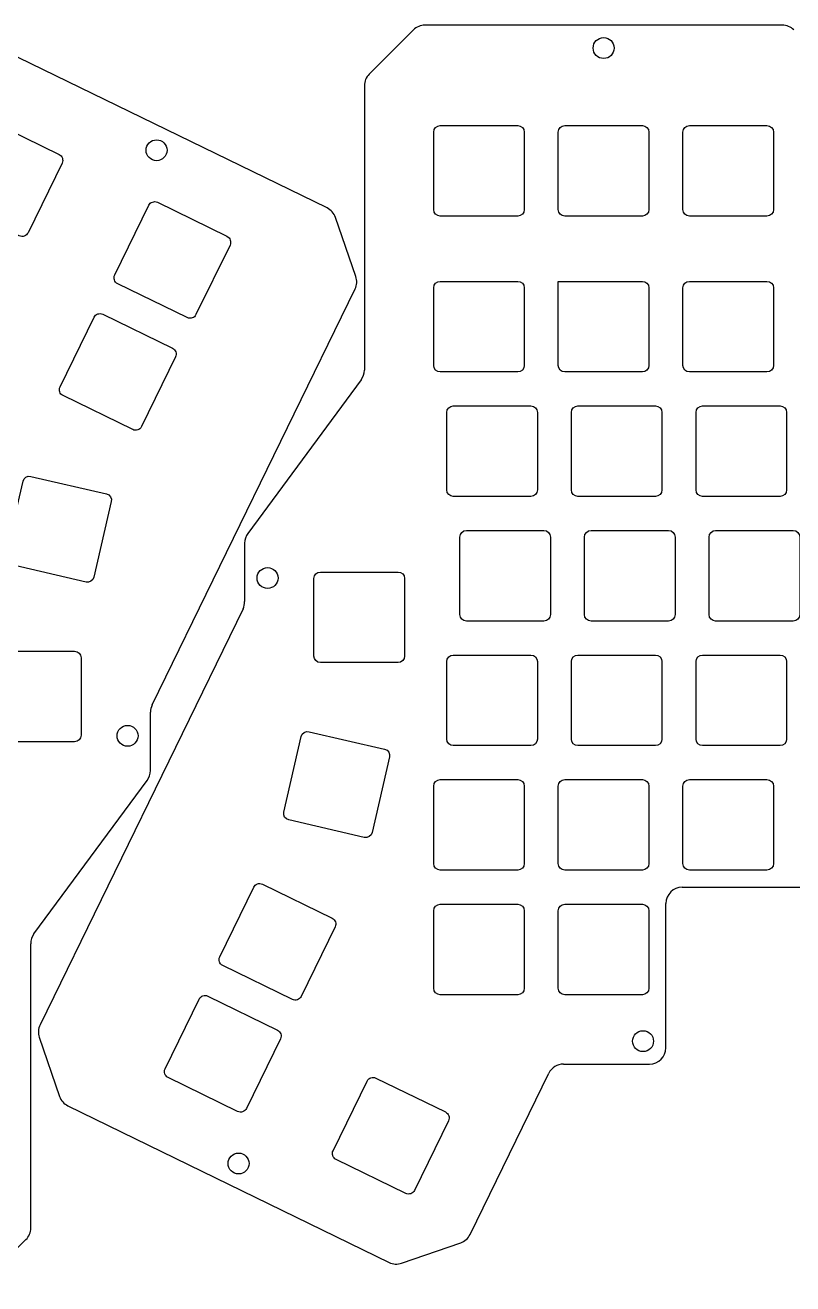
# Model space of a CAD drawing. Extents: x 2 to 791, y -213 to -19.
# Drawn here: x 78.4 to 195.8, y -212.1 to -19.6 of the extents above; entities that cross this region are included whole.
import ezdxf

# ---------------------------------------------------------------- set-up
doc = ezdxf.new("R2010")
doc.units = 0
doc.header["$MEASUREMENT"] = 0
doc.layers.add('LAYER_1', color=7, linetype='CONTINUOUS')

# ---------------------------------------------------------------- blocks, each defined once
blk = doc.blocks.new('BLOCK_4')
at = {"layer": 'LAYER_1'}
blk.add_open_spline([(98.5, -37.17), (97.62, -37.17), (96.9, -37.89), (96.9, -38.77), (96.9, -39.65), (97.62, -40.37), (98.5, -40.37), (99.39, -40.37), (100.1, -39.65), (100.1, -38.77), (100.1, -37.89), (99.39, -37.17), (98.5, -37.17), (98.5, -37.17), (98.5, -37.17), (98.5, -37.17)], degree=3, knots=[0, 0, 0, 0, 1, 1, 1, 2, 2, 2, 3, 3, 3, 4, 4, 4, 5, 5, 5, 5], dxfattribs=at)
blk = doc.blocks.new('BLOCK_5')
at = {"layer": 'LAYER_1'}
blk.add_open_spline([(94.07, -126.72), (93.18, -126.72), (92.47, -127.43), (92.47, -128.32), (92.47, -129.2), (93.18, -129.92), (94.07, -129.92), (94.95, -129.92), (95.67, -129.2), (95.67, -128.32), (95.67, -127.43), (94.95, -126.72), (94.07, -126.72), (94.07, -126.72), (94.07, -126.72), (94.07, -126.72)], degree=3, knots=[0, 0, 0, 0, 1, 1, 1, 2, 2, 2, 3, 3, 3, 4, 4, 4, 5, 5, 5, 5], dxfattribs=at)
blk = doc.blocks.new('BLOCK_8')
at = {"layer": 'LAYER_1'}
blk.add_open_spline([(88.94, -64.31), (88.94, -64.31), (83.74, -74.96), (83.74, -74.96), (83.5, -75.46), (83.71, -76.06), (84.2, -76.3), (84.2, -76.3), (94.85, -81.49), (94.85, -81.49), (95.35, -81.74), (95.95, -81.53), (96.19, -81.03), (96.19, -81.03), (101.39, -70.38), (101.39, -70.38), (101.63, -69.89), (101.42, -69.29), (100.93, -69.05), (100.93, -69.05), (90.27, -63.85), (90.27, -63.85), (89.78, -63.61), (89.18, -63.82), (88.94, -64.31)], degree=3, knots=[0, 0, 0, 0, 1, 1, 1, 2, 2, 2, 3, 3, 3, 4, 4, 4, 5, 5, 5, 6, 6, 6, 7, 7, 7, 8, 8, 8, 8], dxfattribs=at)
blk = doc.blocks.new('BLOCK_19')
at = {"layer": 'LAYER_1'}
blk.add_open_spline([(73.12, -116.39), (73.12, -116.39), (73.12, -128.24), (73.12, -128.24), (73.12, -128.79), (73.56, -129.24), (74.12, -129.24), (74.12, -129.24), (85.97, -129.24), (85.97, -129.24), (86.52, -129.24), (86.97, -128.79), (86.97, -128.24), (86.97, -128.24), (86.97, -116.39), (86.97, -116.39), (86.97, -115.83), (86.52, -115.39), (85.97, -115.39), (85.97, -115.39), (74.12, -115.39), (74.12, -115.39), (73.56, -115.39), (73.12, -115.83), (73.12, -116.39)], degree=3, knots=[0, 0, 0, 0, 1, 1, 1, 2, 2, 2, 3, 3, 3, 4, 4, 4, 5, 5, 5, 6, 6, 6, 7, 7, 7, 8, 8, 8, 8], dxfattribs=at)
blk = doc.blocks.new('BLOCK_20')
at = {"layer": 'LAYER_1'}
blk.add_open_spline([(97.3, -47.19), (97.3, -47.19), (92.1, -57.84), (92.1, -57.84), (91.86, -58.34), (92.06, -58.93), (92.56, -59.18), (92.56, -59.18), (103.19, -64.37), (103.19, -64.37), (103.69, -64.61), (104.29, -64.41), (104.53, -63.91), (104.53, -63.91), (109.73, -53.26), (109.73, -53.26), (109.97, -52.77), (109.77, -52.17), (109.27, -51.93), (109.27, -51.93), (98.64, -46.73), (98.64, -46.73), (98.14, -46.49), (97.54, -46.7), (97.3, -47.19)], degree=3, knots=[0, 0, 0, 0, 1, 1, 1, 2, 2, 2, 3, 3, 3, 4, 4, 4, 5, 5, 5, 6, 6, 6, 7, 7, 7, 8, 8, 8, 8], dxfattribs=at)
blk = doc.blocks.new('BLOCK_31')
at = {"layer": 'LAYER_1'}
blk.add_open_spline([(78.09, -89.39), (78.09, -89.39), (75.42, -100.94), (75.42, -100.94), (75.3, -101.48), (75.63, -102.01), (76.17, -102.14), (76.17, -102.14), (87.72, -104.8), (87.72, -104.8), (88.25, -104.93), (88.79, -104.59), (88.91, -104.05), (88.91, -104.05), (91.58, -92.51), (91.58, -92.51), (91.7, -91.97), (91.37, -91.43), (90.83, -91.31), (90.83, -91.31), (79.28, -88.64), (79.28, -88.64), (78.75, -88.52), (78.21, -88.85), (78.09, -89.39)], degree=3, knots=[0, 0, 0, 0, 1, 1, 1, 2, 2, 2, 3, 3, 3, 4, 4, 4, 5, 5, 5, 6, 6, 6, 7, 7, 7, 8, 8, 8, 8], dxfattribs=at)
blk = doc.blocks.new('BLOCK_32')
at = {"layer": 'LAYER_1'}
blk.add_open_spline([(71.61, -34.66), (71.61, -34.66), (66.41, -45.31), (66.41, -45.31), (66.17, -45.81), (66.38, -46.41), (66.87, -46.65), (66.87, -46.65), (77.51, -51.85), (77.51, -51.85), (78.01, -52.09), (78.61, -51.88), (78.85, -51.39), (78.85, -51.39), (84.05, -40.74), (84.05, -40.74), (84.29, -40.24), (84.09, -39.64), (83.59, -39.4), (83.59, -39.4), (72.95, -34.21), (72.95, -34.21), (72.46, -33.96), (71.86, -34.17), (71.61, -34.66)], degree=3, knots=[0, 0, 0, 0, 1, 1, 1, 2, 2, 2, 3, 3, 3, 4, 4, 4, 5, 5, 5, 6, 6, 6, 7, 7, 7, 8, 8, 8, 8], dxfattribs=at)
blk = doc.blocks.new('BLOCK_60')
at = {"layer": 'LAYER_1'}
blk.add_lwpolyline([(71.78, -212.13), (78.53, -205.37)], dxfattribs=at)
blk = doc.blocks.new('BLOCK_61')
at = {"layer": 'LAYER_1'}
blk.add_open_spline([(78.53, -205.37), (79, -204.9), (79.27, -204.27), (79.27, -203.6)], degree=3, dxfattribs=at)
blk = doc.blocks.new('BLOCK_62')
at = {"layer": 'LAYER_1'}
blk.add_lwpolyline([(79.27, -203.6), (79.27, -160.11)], dxfattribs=at)
blk = doc.blocks.new('BLOCK_63')
at = {"layer": 'LAYER_1'}
blk.add_open_spline([(79.75, -158.62), (79.44, -159.05), (79.27, -159.57), (79.27, -160.11)], degree=3, dxfattribs=at)
blk = doc.blocks.new('BLOCK_64')
at = {"layer": 'LAYER_1'}
blk.add_lwpolyline([(79.75, -158.62), (97.08, -135.13)], dxfattribs=at)
blk = doc.blocks.new('BLOCK_65')
at = {"layer": 'LAYER_1'}
blk.add_open_spline([(97.08, -135.13), (97.4, -134.7), (97.57, -134.18), (97.57, -133.65)], degree=3, dxfattribs=at)
blk = doc.blocks.new('BLOCK_66')
at = {"layer": 'LAYER_1'}
blk.add_lwpolyline([(97.57, -133.65), (97.57, -124.7)], dxfattribs=at)
blk = doc.blocks.new('BLOCK_67')
at = {"layer": 'LAYER_1'}
blk.add_open_spline([(97.82, -123.6), (97.65, -123.95), (97.57, -124.32), (97.57, -124.7)], degree=3, dxfattribs=at)
blk = doc.blocks.new('BLOCK_68')
at = {"layer": 'LAYER_1'}
blk.add_lwpolyline([(97.82, -123.6), (128.85, -59.98)], dxfattribs=at)
blk = doc.blocks.new('BLOCK_69')
at = {"layer": 'LAYER_1'}
blk.add_open_spline([(128.85, -59.98), (129.14, -59.38), (129.18, -58.7), (128.97, -58.07)], degree=3, dxfattribs=at)
blk = doc.blocks.new('BLOCK_70')
at = {"layer": 'LAYER_1'}
blk.add_lwpolyline([(128.97, -58.07), (125.86, -49.03)], dxfattribs=at)
blk = doc.blocks.new('BLOCK_71')
at = {"layer": 'LAYER_1'}
blk.add_open_spline([(125.86, -49.03), (125.64, -48.41), (125.19, -47.89), (124.59, -47.6)], degree=3, dxfattribs=at)
blk = doc.blocks.new('BLOCK_72')
at = {"layer": 'LAYER_1'}
blk.add_lwpolyline([(124.59, -47.6), (75.48, -23.65)], dxfattribs=at)
blk = doc.blocks.new('BLOCK_2')
at = {"layer": 'LAYER_1'}
for name in ['BLOCK_72', 'BLOCK_32', 'BLOCK_4', 'BLOCK_20', 'BLOCK_71', 'BLOCK_70', 'BLOCK_69', 'BLOCK_68', 'BLOCK_8', 'BLOCK_31', 'BLOCK_19', 'BLOCK_67', 'BLOCK_66', 'BLOCK_5', 'BLOCK_65', 'BLOCK_64', 'BLOCK_63', 'BLOCK_62', 'BLOCK_61', 'BLOCK_60']:
    blk.add_blockref(name, (0, 0), dxfattribs=at)
blk = doc.blocks.new('BLOCK_81')
at = {"layer": 'LAYER_1'}
blk.add_open_spline([(111.04, -195.33), (111.92, -195.33), (112.64, -194.62), (112.64, -193.73), (112.64, -192.85), (111.92, -192.13), (111.04, -192.13), (110.15, -192.13), (109.44, -192.85), (109.44, -193.73), (109.44, -194.62), (110.15, -195.33), (111.04, -195.33), (111.04, -195.33), (111.04, -195.33), (111.04, -195.33)], degree=3, knots=[0, 0, 0, 0, 1, 1, 1, 2, 2, 2, 3, 3, 3, 4, 4, 4, 5, 5, 5, 5], dxfattribs=at)
blk = doc.blocks.new('BLOCK_82')
at = {"layer": 'LAYER_1'}
blk.add_open_spline([(115.47, -105.79), (116.36, -105.79), (117.07, -105.07), (117.07, -104.19), (117.07, -103.3), (116.36, -102.59), (115.47, -102.59), (114.59, -102.59), (113.87, -103.3), (113.87, -104.19), (113.87, -105.07), (114.59, -105.79), (115.47, -105.79), (115.47, -105.79), (115.47, -105.79), (115.47, -105.79)], degree=3, knots=[0, 0, 0, 0, 1, 1, 1, 2, 2, 2, 3, 3, 3, 4, 4, 4, 5, 5, 5, 5], dxfattribs=at)
blk = doc.blocks.new('BLOCK_83')
at = {"layer": 'LAYER_1'}
blk.add_open_spline([(172.87, -176.62), (173.76, -176.62), (174.47, -175.9), (174.47, -175.02), (174.47, -174.13), (173.76, -173.42), (172.87, -173.42), (171.99, -173.42), (171.27, -174.13), (171.27, -175.02), (171.27, -175.9), (171.99, -176.62), (172.87, -176.62), (172.87, -176.62), (172.87, -176.62), (172.87, -176.62)], degree=3, knots=[0, 0, 0, 0, 1, 1, 1, 2, 2, 2, 3, 3, 3, 4, 4, 4, 5, 5, 5, 5], dxfattribs=at)
blk = doc.blocks.new('BLOCK_84')
at = {"layer": 'LAYER_1'}
blk.add_open_spline([(166.85, -24.74), (167.73, -24.74), (168.45, -24.02), (168.45, -23.14), (168.45, -22.26), (167.73, -21.54), (166.85, -21.54), (165.96, -21.54), (165.25, -22.26), (165.25, -23.14), (165.25, -24.02), (165.96, -24.74), (166.85, -24.74), (166.85, -24.74), (166.85, -24.74), (166.85, -24.74)], degree=3, knots=[0, 0, 0, 0, 1, 1, 1, 2, 2, 2, 3, 3, 3, 4, 4, 4, 5, 5, 5, 5], dxfattribs=at)
blk = doc.blocks.new('BLOCK_85')
at = {"layer": 'LAYER_1'}
blk.add_open_spline([(120.6, -168.19), (120.6, -168.19), (125.8, -157.54), (125.8, -157.54), (126.04, -157.04), (125.83, -156.44), (125.33, -156.2), (125.33, -156.2), (114.68, -151.01), (114.68, -151.01), (114.19, -150.77), (113.59, -150.97), (113.35, -151.47), (113.35, -151.47), (108.15, -162.12), (108.15, -162.12), (107.91, -162.62), (108.12, -163.21), (108.61, -163.46), (108.61, -163.46), (119.26, -168.65), (119.26, -168.65), (119.76, -168.89), (120.36, -168.69), (120.6, -168.19)], degree=3, knots=[0, 0, 0, 0, 1, 1, 1, 2, 2, 2, 3, 3, 3, 4, 4, 4, 5, 5, 5, 6, 6, 6, 7, 7, 7, 8, 8, 8, 8], dxfattribs=at)
blk = doc.blocks.new('BLOCK_86')
at = {"layer": 'LAYER_1'}
blk.add_open_spline([(154.72, -166.92), (154.72, -166.92), (154.72, -155.07), (154.72, -155.07), (154.72, -154.51), (154.27, -154.07), (153.72, -154.07), (153.72, -154.07), (141.87, -154.07), (141.87, -154.07), (141.32, -154.07), (140.87, -154.51), (140.87, -155.07), (140.87, -155.07), (140.87, -166.92), (140.87, -166.92), (140.87, -167.47), (141.32, -167.92), (141.87, -167.92), (141.87, -167.92), (153.72, -167.92), (153.72, -167.92), (154.27, -167.92), (154.72, -167.47), (154.72, -166.92)], degree=3, knots=[0, 0, 0, 0, 1, 1, 1, 2, 2, 2, 3, 3, 3, 4, 4, 4, 5, 5, 5, 6, 6, 6, 7, 7, 7, 8, 8, 8, 8], dxfattribs=at)
blk = doc.blocks.new('BLOCK_87')
at = {"layer": 'LAYER_1'}
blk.add_open_spline([(173.77, -147.87), (173.77, -147.87), (173.77, -136.02), (173.77, -136.02), (173.77, -135.46), (173.32, -135.02), (172.77, -135.02), (172.77, -135.02), (160.92, -135.02), (160.92, -135.02), (160.37, -135.02), (159.92, -135.46), (159.92, -136.02), (159.92, -136.02), (159.92, -147.87), (159.92, -147.87), (159.92, -148.42), (160.37, -148.87), (160.92, -148.87), (160.92, -148.87), (172.77, -148.87), (172.77, -148.87), (173.32, -148.87), (173.77, -148.42), (173.77, -147.87)], degree=3, knots=[0, 0, 0, 0, 1, 1, 1, 2, 2, 2, 3, 3, 3, 4, 4, 4, 5, 5, 5, 6, 6, 6, 7, 7, 7, 8, 8, 8, 8], dxfattribs=at)
blk = doc.blocks.new('BLOCK_88')
at = {"layer": 'LAYER_1'}
blk.add_open_spline([(177.77, -109.77), (177.77, -109.77), (177.77, -97.92), (177.77, -97.92), (177.77, -97.36), (177.32, -96.92), (176.77, -96.92), (176.77, -96.92), (164.92, -96.92), (164.92, -96.92), (164.37, -96.92), (163.92, -97.36), (163.92, -97.92), (163.92, -97.92), (163.92, -109.77), (163.92, -109.77), (163.92, -110.32), (164.37, -110.77), (164.92, -110.77), (164.92, -110.77), (176.77, -110.77), (176.77, -110.77), (177.32, -110.77), (177.77, -110.32), (177.77, -109.77)], degree=3, knots=[0, 0, 0, 0, 1, 1, 1, 2, 2, 2, 3, 3, 3, 4, 4, 4, 5, 5, 5, 6, 6, 6, 7, 7, 7, 8, 8, 8, 8], dxfattribs=at)
blk = doc.blocks.new('BLOCK_89')
at = {"layer": 'LAYER_1'}
blk.add_open_spline([(194.82, -90.72), (194.82, -90.72), (194.82, -78.87), (194.82, -78.87), (194.82, -78.31), (194.37, -77.87), (193.82, -77.87), (193.82, -77.87), (181.97, -77.87), (181.97, -77.87), (181.42, -77.87), (180.97, -78.31), (180.97, -78.87), (180.97, -78.87), (180.97, -90.72), (180.97, -90.72), (180.97, -91.27), (181.42, -91.72), (181.97, -91.72), (181.97, -91.72), (193.82, -91.72), (193.82, -91.72), (194.37, -91.72), (194.82, -91.27), (194.82, -90.72)], degree=3, knots=[0, 0, 0, 0, 1, 1, 1, 2, 2, 2, 3, 3, 3, 4, 4, 4, 5, 5, 5, 6, 6, 6, 7, 7, 7, 8, 8, 8, 8], dxfattribs=at)
blk = doc.blocks.new('BLOCK_90')
at = {"layer": 'LAYER_1'}
blk.add_open_spline([(154.72, -47.85), (154.72, -47.85), (154.72, -36), (154.72, -36), (154.72, -35.45), (154.27, -35), (153.72, -35), (153.72, -35), (141.87, -35), (141.87, -35), (141.32, -35), (140.87, -35.45), (140.87, -36), (140.87, -36), (140.87, -47.85), (140.87, -47.85), (140.87, -48.41), (141.32, -48.85), (141.87, -48.85), (141.87, -48.85), (153.72, -48.85), (153.72, -48.85), (154.27, -48.85), (154.72, -48.41), (154.72, -47.85)], degree=3, knots=[0, 0, 0, 0, 1, 1, 1, 2, 2, 2, 3, 3, 3, 4, 4, 4, 5, 5, 5, 6, 6, 6, 7, 7, 7, 8, 8, 8, 8], dxfattribs=at)
blk = doc.blocks.new('BLOCK_91')
at = {"layer": 'LAYER_1'}
blk.add_open_spline([(173.77, -47.85), (173.77, -47.85), (173.77, -36), (173.77, -36), (173.77, -35.45), (173.32, -35), (172.77, -35), (172.77, -35), (160.92, -35), (160.92, -35), (160.37, -35), (159.92, -35.45), (159.92, -36), (159.92, -36), (159.92, -47.85), (159.92, -47.85), (159.92, -48.41), (160.37, -48.85), (160.92, -48.85), (160.92, -48.85), (172.77, -48.85), (172.77, -48.85), (173.32, -48.85), (173.77, -48.41), (173.77, -47.85)], degree=3, knots=[0, 0, 0, 0, 1, 1, 1, 2, 2, 2, 3, 3, 3, 4, 4, 4, 5, 5, 5, 6, 6, 6, 7, 7, 7, 8, 8, 8, 8], dxfattribs=at)
blk = doc.blocks.new('BLOCK_92')
at = {"layer": 'LAYER_1'}
blk.add_open_spline([(192.82, -71.67), (192.82, -71.67), (192.82, -59.82), (192.82, -59.82), (192.82, -59.26), (192.37, -58.82), (191.82, -58.82), (191.82, -58.82), (179.97, -58.82), (179.97, -58.82), (179.42, -58.82), (178.97, -59.26), (178.97, -59.82), (178.97, -59.82), (178.97, -71.67), (178.97, -71.67), (178.97, -72.22), (179.42, -72.67), (179.97, -72.67), (179.97, -72.67), (191.82, -72.67), (191.82, -72.67), (192.37, -72.67), (192.82, -72.22), (192.82, -71.67)], degree=3, knots=[0, 0, 0, 0, 1, 1, 1, 2, 2, 2, 3, 3, 3, 4, 4, 4, 5, 5, 5, 6, 6, 6, 7, 7, 7, 8, 8, 8, 8], dxfattribs=at)
blk = doc.blocks.new('BLOCK_93')
at = {"layer": 'LAYER_1'}
blk.add_open_spline([(158.72, -109.77), (158.72, -109.77), (158.72, -97.92), (158.72, -97.92), (158.72, -97.36), (158.27, -96.92), (157.72, -96.92), (157.72, -96.92), (145.87, -96.92), (145.87, -96.92), (145.32, -96.92), (144.87, -97.36), (144.87, -97.92), (144.87, -97.92), (144.87, -109.77), (144.87, -109.77), (144.87, -110.32), (145.32, -110.77), (145.87, -110.77), (145.87, -110.77), (157.72, -110.77), (157.72, -110.77), (158.27, -110.77), (158.72, -110.32), (158.72, -109.77)], degree=3, knots=[0, 0, 0, 0, 1, 1, 1, 2, 2, 2, 3, 3, 3, 4, 4, 4, 5, 5, 5, 6, 6, 6, 7, 7, 7, 8, 8, 8, 8], dxfattribs=at)
blk = doc.blocks.new('BLOCK_94')
at = {"layer": 'LAYER_1'}
blk.add_open_spline([(192.82, -147.87), (192.82, -147.87), (192.82, -136.02), (192.82, -136.02), (192.82, -135.46), (192.37, -135.02), (191.82, -135.02), (191.82, -135.02), (179.97, -135.02), (179.97, -135.02), (179.42, -135.02), (178.97, -135.46), (178.97, -136.02), (178.97, -136.02), (178.97, -147.87), (178.97, -147.87), (178.97, -148.42), (179.42, -148.87), (179.97, -148.87), (179.97, -148.87), (191.82, -148.87), (191.82, -148.87), (192.37, -148.87), (192.82, -148.42), (192.82, -147.87)], degree=3, knots=[0, 0, 0, 0, 1, 1, 1, 2, 2, 2, 3, 3, 3, 4, 4, 4, 5, 5, 5, 6, 6, 6, 7, 7, 7, 8, 8, 8, 8], dxfattribs=at)
blk = doc.blocks.new('BLOCK_95')
at = {"layer": 'LAYER_1'}
blk.add_open_spline([(154.72, -147.87), (154.72, -147.87), (154.72, -136.02), (154.72, -136.02), (154.72, -135.46), (154.27, -135.02), (153.72, -135.02), (153.72, -135.02), (141.87, -135.02), (141.87, -135.02), (141.32, -135.02), (140.87, -135.46), (140.87, -136.02), (140.87, -136.02), (140.87, -147.87), (140.87, -147.87), (140.87, -148.42), (141.32, -148.87), (141.87, -148.87), (141.87, -148.87), (153.72, -148.87), (153.72, -148.87), (154.27, -148.87), (154.72, -148.42), (154.72, -147.87)], degree=3, knots=[0, 0, 0, 0, 1, 1, 1, 2, 2, 2, 3, 3, 3, 4, 4, 4, 5, 5, 5, 6, 6, 6, 7, 7, 7, 8, 8, 8, 8], dxfattribs=at)
blk = doc.blocks.new('BLOCK_96')
at = {"layer": 'LAYER_1'}
blk.add_open_spline([(136.42, -116.12), (136.42, -116.12), (136.42, -104.27), (136.42, -104.27), (136.42, -103.71), (135.97, -103.27), (135.42, -103.27), (135.42, -103.27), (123.57, -103.27), (123.57, -103.27), (123.02, -103.27), (122.57, -103.71), (122.57, -104.27), (122.57, -104.27), (122.57, -116.12), (122.57, -116.12), (122.57, -116.67), (123.02, -117.12), (123.57, -117.12), (123.57, -117.12), (135.42, -117.12), (135.42, -117.12), (135.97, -117.12), (136.42, -116.67), (136.42, -116.12)], degree=3, knots=[0, 0, 0, 0, 1, 1, 1, 2, 2, 2, 3, 3, 3, 4, 4, 4, 5, 5, 5, 6, 6, 6, 7, 7, 7, 8, 8, 8, 8], dxfattribs=at)
blk = doc.blocks.new('BLOCK_97')
at = {"layer": 'LAYER_1'}
blk.add_open_spline([(112.24, -185.31), (112.24, -185.31), (117.44, -174.66), (117.44, -174.66), (117.68, -174.17), (117.47, -173.57), (116.98, -173.33), (116.98, -173.33), (106.35, -168.13), (106.35, -168.13), (105.85, -167.89), (105.25, -168.09), (105.01, -168.59), (105.01, -168.59), (99.81, -179.24), (99.81, -179.24), (99.57, -179.74), (99.77, -180.33), (100.27, -180.58), (100.27, -180.58), (110.9, -185.77), (110.9, -185.77), (111.4, -186.01), (111.99, -185.81), (112.24, -185.31)], degree=3, knots=[0, 0, 0, 0, 1, 1, 1, 2, 2, 2, 3, 3, 3, 4, 4, 4, 5, 5, 5, 6, 6, 6, 7, 7, 7, 8, 8, 8, 8], dxfattribs=at)
blk = doc.blocks.new('BLOCK_98')
at = {"layer": 'LAYER_1'}
blk.add_open_spline([(173.77, -166.92), (173.77, -166.92), (173.77, -155.07), (173.77, -155.07), (173.77, -154.51), (173.32, -154.07), (172.77, -154.07), (172.77, -154.07), (160.92, -154.07), (160.92, -154.07), (160.37, -154.07), (159.92, -154.51), (159.92, -155.07), (159.92, -155.07), (159.92, -166.92), (159.92, -166.92), (159.92, -167.47), (160.37, -167.92), (160.92, -167.92), (160.92, -167.92), (172.77, -167.92), (172.77, -167.92), (173.32, -167.92), (173.77, -167.47), (173.77, -166.92)], degree=3, knots=[0, 0, 0, 0, 1, 1, 1, 2, 2, 2, 3, 3, 3, 4, 4, 4, 5, 5, 5, 6, 6, 6, 7, 7, 7, 8, 8, 8, 8], dxfattribs=at)
blk = doc.blocks.new('BLOCK_99')
at = {"layer": 'LAYER_1'}
blk.add_open_spline([(175.77, -128.82), (175.77, -128.82), (175.77, -116.97), (175.77, -116.97), (175.77, -116.41), (175.32, -115.97), (174.77, -115.97), (174.77, -115.97), (162.92, -115.97), (162.92, -115.97), (162.37, -115.97), (161.92, -116.41), (161.92, -116.97), (161.92, -116.97), (161.92, -128.82), (161.92, -128.82), (161.92, -129.37), (162.37, -129.82), (162.92, -129.82), (162.92, -129.82), (174.77, -129.82), (174.77, -129.82), (175.32, -129.82), (175.77, -129.37), (175.77, -128.82)], degree=3, knots=[0, 0, 0, 0, 1, 1, 1, 2, 2, 2, 3, 3, 3, 4, 4, 4, 5, 5, 5, 6, 6, 6, 7, 7, 7, 8, 8, 8, 8], dxfattribs=at)
blk = doc.blocks.new('BLOCK_100')
at = {"layer": 'LAYER_1'}
blk.add_open_spline([(196.82, -109.77), (196.82, -109.77), (196.82, -97.92), (196.82, -97.92), (196.82, -97.36), (196.37, -96.92), (195.82, -96.92), (195.82, -96.92), (183.97, -96.92), (183.97, -96.92), (183.42, -96.92), (182.97, -97.36), (182.97, -97.92), (182.97, -97.92), (182.97, -109.77), (182.97, -109.77), (182.97, -110.32), (183.42, -110.77), (183.97, -110.77), (183.97, -110.77), (195.82, -110.77), (195.82, -110.77), (196.37, -110.77), (196.82, -110.32), (196.82, -109.77)], degree=3, knots=[0, 0, 0, 0, 1, 1, 1, 2, 2, 2, 3, 3, 3, 4, 4, 4, 5, 5, 5, 6, 6, 6, 7, 7, 7, 8, 8, 8, 8], dxfattribs=at)
blk = doc.blocks.new('BLOCK_101')
at = {"layer": 'LAYER_1'}
blk.add_open_spline([(175.77, -90.72), (175.77, -90.72), (175.77, -78.87), (175.77, -78.87), (175.77, -78.31), (175.32, -77.87), (174.77, -77.87), (174.77, -77.87), (162.92, -77.87), (162.92, -77.87), (162.37, -77.87), (161.92, -78.31), (161.92, -78.87), (161.92, -78.87), (161.92, -90.72), (161.92, -90.72), (161.92, -91.27), (162.37, -91.72), (162.92, -91.72), (162.92, -91.72), (174.77, -91.72), (174.77, -91.72), (175.32, -91.72), (175.77, -91.27), (175.77, -90.72)], degree=3, knots=[0, 0, 0, 0, 1, 1, 1, 2, 2, 2, 3, 3, 3, 4, 4, 4, 5, 5, 5, 6, 6, 6, 7, 7, 7, 8, 8, 8, 8], dxfattribs=at)
blk = doc.blocks.new('BLOCK_102')
at = {"layer": 'LAYER_1'}
blk.add_open_spline([(154.72, -71.67), (154.72, -71.67), (154.72, -59.82), (154.72, -59.82), (154.72, -59.26), (154.27, -58.82), (153.72, -58.82), (153.72, -58.82), (141.87, -58.82), (141.87, -58.82), (141.32, -58.82), (140.87, -59.26), (140.87, -59.82), (140.87, -59.82), (140.87, -71.67), (140.87, -71.67), (140.87, -72.22), (141.32, -72.67), (141.87, -72.67), (141.87, -72.67), (153.72, -72.67), (153.72, -72.67), (154.27, -72.67), (154.72, -72.22), (154.72, -71.67)], degree=3, knots=[0, 0, 0, 0, 1, 1, 1, 2, 2, 2, 3, 3, 3, 4, 4, 4, 5, 5, 5, 6, 6, 6, 7, 7, 7, 8, 8, 8, 8], dxfattribs=at)
blk = doc.blocks.new('BLOCK_103')
at = {"layer": 'LAYER_1'}
blk.add_open_spline([(192.82, -47.85), (192.82, -47.85), (192.82, -36), (192.82, -36), (192.82, -35.45), (192.37, -35), (191.82, -35), (191.82, -35), (179.97, -35), (179.97, -35), (179.42, -35), (178.97, -35.45), (178.97, -36), (178.97, -36), (178.97, -47.85), (178.97, -47.85), (178.97, -48.41), (179.42, -48.85), (179.97, -48.85), (179.97, -48.85), (191.82, -48.85), (191.82, -48.85), (192.37, -48.85), (192.82, -48.41), (192.82, -47.85)], degree=3, knots=[0, 0, 0, 0, 1, 1, 1, 2, 2, 2, 3, 3, 3, 4, 4, 4, 5, 5, 5, 6, 6, 6, 7, 7, 7, 8, 8, 8, 8], dxfattribs=at)
blk = doc.blocks.new('BLOCK_104')
at = {"layer": 'LAYER_1'}
blk.add_open_spline([(173.77, -71.67), (173.77, -71.67), (173.77, -59.82), (173.77, -59.82), (173.77, -59.26), (173.32, -58.82), (172.77, -58.82), (172.77, -58.82), (159.92, -58.82), (159.92, -58.82), (159.92, -58.82), (159.92, -71.67), (159.92, -71.67), (159.92, -72.22), (160.37, -72.67), (160.92, -72.67), (160.92, -72.67), (172.77, -72.67), (172.77, -72.67), (173.32, -72.67), (173.77, -72.22), (173.77, -71.67)], degree=3, knots=[0, 0, 0, 0, 1, 1, 1, 2, 2, 2, 3, 3, 3, 4, 4, 4, 5, 5, 5, 6, 6, 6, 7, 7, 7, 7], dxfattribs=at)
blk = doc.blocks.new('BLOCK_105')
at = {"layer": 'LAYER_1'}
blk.add_open_spline([(156.72, -90.72), (156.72, -90.72), (156.72, -78.87), (156.72, -78.87), (156.72, -78.31), (156.27, -77.87), (155.72, -77.87), (155.72, -77.87), (143.87, -77.87), (143.87, -77.87), (143.32, -77.87), (142.87, -78.31), (142.87, -78.87), (142.87, -78.87), (142.87, -90.72), (142.87, -90.72), (142.87, -91.27), (143.32, -91.72), (143.87, -91.72), (143.87, -91.72), (155.72, -91.72), (155.72, -91.72), (156.27, -91.72), (156.72, -91.27), (156.72, -90.72)], degree=3, knots=[0, 0, 0, 0, 1, 1, 1, 2, 2, 2, 3, 3, 3, 4, 4, 4, 5, 5, 5, 6, 6, 6, 7, 7, 7, 8, 8, 8, 8], dxfattribs=at)
blk = doc.blocks.new('BLOCK_106')
at = {"layer": 'LAYER_1'}
blk.add_open_spline([(194.82, -128.82), (194.82, -128.82), (194.82, -116.97), (194.82, -116.97), (194.82, -116.41), (194.37, -115.97), (193.82, -115.97), (193.82, -115.97), (181.97, -115.97), (181.97, -115.97), (181.42, -115.97), (180.97, -116.41), (180.97, -116.97), (180.97, -116.97), (180.97, -128.82), (180.97, -128.82), (180.97, -129.37), (181.42, -129.82), (181.97, -129.82), (181.97, -129.82), (193.82, -129.82), (193.82, -129.82), (194.37, -129.82), (194.82, -129.37), (194.82, -128.82)], degree=3, knots=[0, 0, 0, 0, 1, 1, 1, 2, 2, 2, 3, 3, 3, 4, 4, 4, 5, 5, 5, 6, 6, 6, 7, 7, 7, 8, 8, 8, 8], dxfattribs=at)
blk = doc.blocks.new('BLOCK_107')
at = {"layer": 'LAYER_1'}
blk.add_open_spline([(156.72, -128.82), (156.72, -128.82), (156.72, -116.97), (156.72, -116.97), (156.72, -116.41), (156.27, -115.97), (155.72, -115.97), (155.72, -115.97), (143.87, -115.97), (143.87, -115.97), (143.32, -115.97), (142.87, -116.41), (142.87, -116.97), (142.87, -116.97), (142.87, -128.82), (142.87, -128.82), (142.87, -129.37), (143.32, -129.82), (143.87, -129.82), (143.87, -129.82), (155.72, -129.82), (155.72, -129.82), (156.27, -129.82), (156.72, -129.37), (156.72, -128.82)], degree=3, knots=[0, 0, 0, 0, 1, 1, 1, 2, 2, 2, 3, 3, 3, 4, 4, 4, 5, 5, 5, 6, 6, 6, 7, 7, 7, 8, 8, 8, 8], dxfattribs=at)
blk = doc.blocks.new('BLOCK_108')
at = {"layer": 'LAYER_1'}
blk.add_open_spline([(131.45, -143.11), (131.45, -143.11), (134.12, -131.56), (134.12, -131.56), (134.24, -131.03), (133.91, -130.49), (133.37, -130.36), (133.37, -130.36), (121.82, -127.7), (121.82, -127.7), (121.28, -127.57), (120.75, -127.91), (120.62, -128.45), (120.62, -128.45), (117.96, -139.99), (117.96, -139.99), (117.83, -140.53), (118.17, -141.07), (118.71, -141.19), (118.71, -141.19), (130.25, -143.86), (130.25, -143.86), (130.79, -143.98), (131.33, -143.65), (131.45, -143.11)], degree=3, knots=[0, 0, 0, 0, 1, 1, 1, 2, 2, 2, 3, 3, 3, 4, 4, 4, 5, 5, 5, 6, 6, 6, 7, 7, 7, 8, 8, 8, 8], dxfattribs=at)
blk = doc.blocks.new('BLOCK_109')
at = {"layer": 'LAYER_1'}
blk.add_open_spline([(137.92, -197.84), (137.92, -197.84), (143.12, -187.19), (143.12, -187.19), (143.37, -186.69), (143.16, -186.09), (142.66, -185.85), (142.66, -185.85), (132.03, -180.66), (132.03, -180.66), (131.53, -180.42), (130.93, -180.62), (130.69, -181.12), (130.69, -181.12), (125.49, -191.77), (125.49, -191.77), (125.25, -192.26), (125.45, -192.86), (125.95, -193.1), (125.95, -193.1), (136.59, -198.3), (136.59, -198.3), (137.08, -198.54), (137.68, -198.33), (137.92, -197.84)], degree=3, knots=[0, 0, 0, 0, 1, 1, 1, 2, 2, 2, 3, 3, 3, 4, 4, 4, 5, 5, 5, 6, 6, 6, 7, 7, 7, 8, 8, 8, 8], dxfattribs=at)
blk = doc.blocks.new('BLOCK_110')
at = {"layer": 'LAYER_1'}
blk.add_open_spline([(173.87, -178.52), (175.25, -178.52), (176.37, -177.4), (176.37, -176.02)], degree=3, dxfattribs=at)
blk = doc.blocks.new('BLOCK_111')
at = {"layer": 'LAYER_1'}
blk.add_lwpolyline([(176.37, -176.02), (176.37, -153.97)], dxfattribs=at)
blk = doc.blocks.new('BLOCK_112')
at = {"layer": 'LAYER_1'}
blk.add_open_spline([(178.87, -151.47), (177.49, -151.47), (176.37, -152.59), (176.37, -153.97)], degree=3, dxfattribs=at)
blk = doc.blocks.new('BLOCK_113')
at = {"layer": 'LAYER_1'}
blk.add_lwpolyline([(178.87, -151.47), (200.92, -151.47)], dxfattribs=at)
blk = doc.blocks.new('BLOCK_134')
at = {"layer": 'LAYER_1'}
blk.add_open_spline([(195.93, -20.37), (195.46, -19.9), (194.83, -19.64), (194.16, -19.64)], degree=3, dxfattribs=at)
blk = doc.blocks.new('BLOCK_135')
at = {"layer": 'LAYER_1'}
blk.add_lwpolyline([(194.16, -19.64), (139.53, -19.64)], dxfattribs=at)
blk = doc.blocks.new('BLOCK_136')
at = {"layer": 'LAYER_1'}
blk.add_open_spline([(139.53, -19.64), (138.87, -19.64), (138.23, -19.9), (137.76, -20.37)], degree=3, dxfattribs=at)
blk = doc.blocks.new('BLOCK_137')
at = {"layer": 'LAYER_1'}
blk.add_lwpolyline([(137.76, -20.37), (131, -27.13)], dxfattribs=at)
blk = doc.blocks.new('BLOCK_138')
at = {"layer": 'LAYER_1'}
blk.add_open_spline([(131, -27.13), (130.53, -27.6), (130.27, -28.23), (130.27, -28.9)], degree=3, dxfattribs=at)
blk = doc.blocks.new('BLOCK_139')
at = {"layer": 'LAYER_1'}
blk.add_lwpolyline([(130.27, -28.9), (130.27, -72.4)], dxfattribs=at)
blk = doc.blocks.new('BLOCK_140')
at = {"layer": 'LAYER_1'}
blk.add_open_spline([(129.78, -73.88), (130.1, -73.45), (130.27, -72.93), (130.27, -72.4)], degree=3, dxfattribs=at)
blk = doc.blocks.new('BLOCK_141')
at = {"layer": 'LAYER_1'}
blk.add_lwpolyline([(129.78, -73.88), (112.46, -97.37)], dxfattribs=at)
blk = doc.blocks.new('BLOCK_142')
at = {"layer": 'LAYER_1'}
blk.add_open_spline([(112.46, -97.37), (112.14, -97.8), (111.97, -98.32), (111.97, -98.86)], degree=3, dxfattribs=at)
blk = doc.blocks.new('BLOCK_143')
at = {"layer": 'LAYER_1'}
blk.add_lwpolyline([(111.97, -98.86), (111.97, -107.8)], dxfattribs=at)
blk = doc.blocks.new('BLOCK_144')
at = {"layer": 'LAYER_1'}
blk.add_open_spline([(111.72, -108.9), (111.88, -108.56), (111.97, -108.18), (111.97, -107.8)], degree=3, dxfattribs=at)
blk = doc.blocks.new('BLOCK_145')
at = {"layer": 'LAYER_1'}
blk.add_lwpolyline([(111.72, -108.9), (80.69, -172.52)], dxfattribs=at)
blk = doc.blocks.new('BLOCK_146')
at = {"layer": 'LAYER_1'}
blk.add_open_spline([(80.69, -172.52), (80.4, -173.12), (80.35, -173.81), (80.57, -174.43)], degree=3, dxfattribs=at)
blk = doc.blocks.new('BLOCK_147')
at = {"layer": 'LAYER_1'}
blk.add_lwpolyline([(80.57, -174.43), (83.68, -183.47)], dxfattribs=at)
blk = doc.blocks.new('BLOCK_148')
at = {"layer": 'LAYER_1'}
blk.add_open_spline([(83.68, -183.47), (83.9, -184.1), (84.35, -184.61), (84.95, -184.9)], degree=3, dxfattribs=at)
blk = doc.blocks.new('BLOCK_149')
at = {"layer": 'LAYER_1'}
blk.add_lwpolyline([(84.95, -184.9), (134.05, -208.85)], dxfattribs=at)
blk = doc.blocks.new('BLOCK_150')
at = {"layer": 'LAYER_1'}
blk.add_open_spline([(134.05, -208.85), (134.65, -209.14), (135.34, -209.19), (135.96, -208.97)], degree=3, dxfattribs=at)
blk = doc.blocks.new('BLOCK_151')
at = {"layer": 'LAYER_1'}
blk.add_lwpolyline([(135.96, -208.97), (145, -205.86)], dxfattribs=at)
blk = doc.blocks.new('BLOCK_152')
at = {"layer": 'LAYER_1'}
blk.add_open_spline([(145, -205.86), (145.63, -205.64), (146.14, -205.19), (146.43, -204.59)], degree=3, dxfattribs=at)
blk = doc.blocks.new('BLOCK_153')
at = {"layer": 'LAYER_1'}
blk.add_lwpolyline([(146.43, -204.59), (158.47, -179.92)], dxfattribs=at)
blk = doc.blocks.new('BLOCK_154')
at = {"layer": 'LAYER_1'}
blk.add_open_spline([(160.71, -178.52), (159.76, -178.52), (158.89, -179.06), (158.47, -179.92)], degree=3, dxfattribs=at)
blk = doc.blocks.new('BLOCK_155')
at = {"layer": 'LAYER_1'}
blk.add_lwpolyline([(160.71, -178.52), (173.87, -178.52)], dxfattribs=at)
blk = doc.blocks.new('BLOCK_79')
at = {"layer": 'LAYER_1'}
for name in ['BLOCK_137', 'BLOCK_136', 'BLOCK_135', 'BLOCK_134', 'BLOCK_84', 'BLOCK_138', 'BLOCK_139', 'BLOCK_90', 'BLOCK_91', 'BLOCK_103', 'BLOCK_102', 'BLOCK_104', 'BLOCK_92', 'BLOCK_140', 'BLOCK_141', 'BLOCK_105', 'BLOCK_101', 'BLOCK_89', 'BLOCK_142', 'BLOCK_93', 'BLOCK_88', 'BLOCK_100', 'BLOCK_143', 'BLOCK_82', 'BLOCK_96', 'BLOCK_145', 'BLOCK_144', 'BLOCK_107', 'BLOCK_99', 'BLOCK_106', 'BLOCK_108', 'BLOCK_95', 'BLOCK_87', 'BLOCK_94', 'BLOCK_85', 'BLOCK_112', 'BLOCK_113', 'BLOCK_111', 'BLOCK_86', 'BLOCK_98', 'BLOCK_97', 'BLOCK_146', 'BLOCK_147', 'BLOCK_83', 'BLOCK_110', 'BLOCK_154', 'BLOCK_155', 'BLOCK_109', 'BLOCK_153', 'BLOCK_148', 'BLOCK_149', 'BLOCK_81', 'BLOCK_151', 'BLOCK_152', 'BLOCK_150']:
    blk.add_blockref(name, (0, 0), dxfattribs=at)

msp = doc.modelspace()

# ---------------------------------------------------------------- block references
at = {"layer": 'LAYER_1'}
for name in ['BLOCK_79', 'BLOCK_2']:
    msp.add_blockref(name, (0, 0), dxfattribs=at)

doc.saveas('drawing.dxf')
